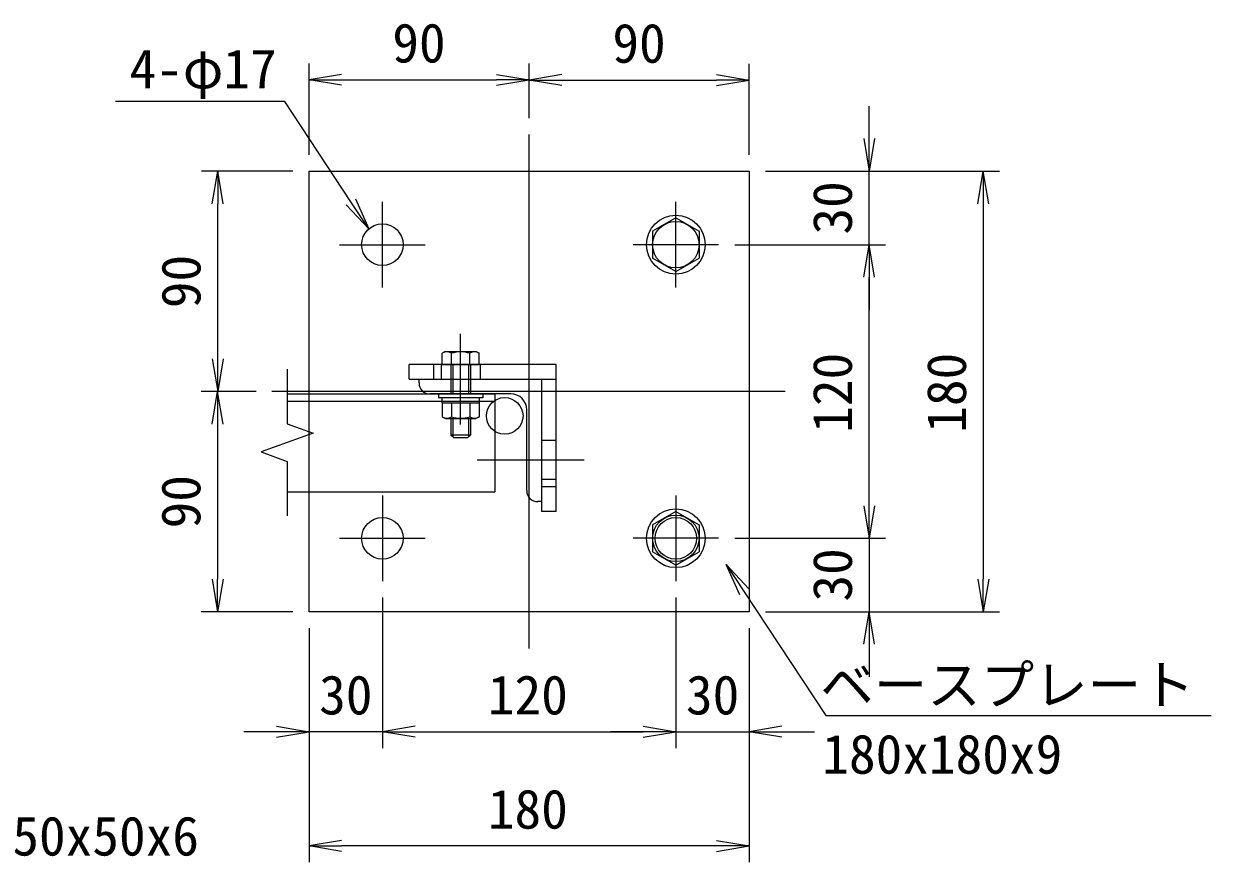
# Model space of a CAD drawing. Units: millimetres, scale not verified, with parts at other scales. Extents: x -4200 to 4200, y -2970 to 2970.
# Drawn here: x -109 to 1348, y -1323 to -295 of the extents above; entities that cross this region are included whole.
import ezdxf
from ezdxf.enums import TextEntityAlignment as Align

# ---------------------------------------------------------------- set-up
doc = ezdxf.new("R2010")
doc.units = ezdxf.units.MM
doc.header["$LTSCALE"] = 20
doc.linetypes.add('DASHED', pattern=[7.5, 6, -1.5])
doc.linetypes.add('USER1', pattern=[50.8, 31.75, -6.35, 6.35, -6.35])
for name, color, linetype, lineweight in [('0-0_D-STR1', 1, 'Continuous', 18), ('0-1_D-BMK', 2, 'USER1', 13), ('0-2_D-STR-DIM', 7, 'Continuous', 9), ('0-3_D-STR3', 3, 'Continuous', 13), ('0-5_0', 7, 'Continuous', 9), ('0-7_D-STR-TXT', 7, 'Continuous', 9), ('0-C_vp-waku', 59, 'Continuous', 18)]:
    doc.layers.add(name, color=color, linetype=linetype, lineweight=lineweight)
doc.styles.add('ＭＳ ゴシック', font='')
doc.styles.get('ＭＳ ゴシック').set_extended_font_data('MS Gothic')

# ---------------------------------------------------------------- blocks, each defined once
blk = doc.blocks.new('_Open')
at = {"layer": '0-5_0'}
blk.add_line((-20, 3.33), (0, 0), dxfattribs=at)
blk.add_lwpolyline([(-20, -3.33), (0, 0), (-20, 0)], dxfattribs=at)
blk = doc.blocks.new('MLeader4')
at = {"layer": '0-7_D-STR-TXT'}
blk.add_line((298.2, -509.9), (314.63, -546.97), dxfattribs=at)
for points in [[(292.63, -513.57), (211.75, -390.78), (11.2, -390.78), (4, -390.78)], [(287.06, -517.24), (314.63, -546.97), (292.63, -513.57)]]:
    blk.add_lwpolyline(points, dxfattribs=at)
blk = doc.blocks.new('MLeader5')
at = {"layer": '0-7_D-STR-TXT'}
blk.add_line((769.72, -995.36), (753.27, -958.29), dxfattribs=at)
for points in [[(780.85, -988.02), (753.27, -958.29), (775.29, -991.69)], [(775.29, -991.69), (875.21, -1143.27), (1341.03, -1143.27), (1348.23, -1143.27)]]:
    blk.add_lwpolyline(points, dxfattribs=at)

msp = doc.modelspace()

# ---------------------------------------------------------------- linework, layer by layer
at = {"layer": '0-0_D-STR1'}
for p, q in [((376.37, -735.71), (376.37, -731.21)), ((488.87, -749.21), (389.87, -749.21)), ((508.37, -867.71), (508.37, -768.71)), ((526.37, -881.21), (521.87, -881.21))]:
    msp.add_line(p, q, dxfattribs=at)
msp.add_lwpolyline([(376.37, -731.21), (526.37, -731.21), (526.37, -881.21)], dxfattribs=at)
for centre, radius, start, end in [((389.87, -735.71), 13.5, 180, 270), ((488.87, -768.71), 19.5, 360, 90), ((521.87, -867.71), 13.5, 180, 270)]:
    msp.add_arc(centre, radius, start, end, dxfattribs=at)
at = {"layer": '0-1_D-BMK'}
for p, q in [((511.37, -1061.21), (511.37, -431.21)), ((331.37, -618.71), (331.37, -513.71)), ((691.37, -618.71), (691.37, -513.71)), ((278.87, -566.21), (383.87, -566.21)), ((743.87, -566.21), (638.87, -566.21)), ((427.37, -786.71), (427.37, -675.71)), ((825.66, -746.21), (195.66, -746.21)), ((447.66, -830.21), (578.87, -830.21)), ((331.37, -873.71), (331.37, -978.71)), ((691.37, -873.71), (691.37, -978.71)), ((278.87, -926.21), (383.87, -926.21)), ((743.87, -926.21), (638.87, -926.21))]:
    msp.add_line(p, q, dxfattribs=at)
at = {"layer": '0-2_D-STR-DIM'}
for p, q in [((241.37, -456.21), (241.37, -344.04)), ((511.37, -411.21), (511.37, -344.04)), ((511.37, -411.21), (511.37, -344.34)), ((781.37, -456.21), (781.37, -344.34)), ((281.37, -364.04), (471.37, -364.04)), ((551.37, -364.34), (741.37, -364.34)), ((928.55, -436.21), (928.55, -396.21)), ((221.37, -476.21), (109.35, -476.21)), ((801.37, -476.21), (1088.55, -476.21)), ((801.37, -476.21), (948.55, -476.21)), ((928.55, -566.21), (928.55, -476.21)), ((129.35, -706.21), (129.35, -516.21)), ((1068.55, -516.21), (1068.55, -976.21)), ((763.87, -566.21), (948.55, -566.21)), ((763.87, -566.21), (948.55, -566.21)), ((928.55, -886.21), (928.55, -606.21)), ((928.55, -606.21), (928.55, -646.21)), ((176.37, -746.21), (109.2, -746.21)), ((176.37, -746.21), (109.35, -746.21)), ((129.2, -786.21), (129.2, -976.21)), ((928.55, -886.21), (928.55, -846.21)), ((763.87, -926.21), (948.55, -926.21)), ((763.87, -926.21), (948.55, -926.21)), ((928.55, -926.21), (928.55, -1016.21)), ((331.37, -998.71), (331.37, -1183.38)), ((331.37, -998.71), (331.37, -1183.38)), ((691.37, -998.71), (691.37, -1183.38)), ((691.37, -998.71), (691.37, -1183.38)), ((221.37, -1016.21), (109.2, -1016.21)), ((801.37, -1016.21), (1088.55, -1016.21)), ((801.37, -1016.21), (948.55, -1016.21)), ((241.37, -1036.21), (241.37, -1323.38)), ((241.37, -1036.21), (241.37, -1183.38)), ((781.37, -1036.21), (781.37, -1323.38)), ((781.37, -1036.21), (781.37, -1183.38)), ((928.55, -1056.21), (928.55, -1096.21)), ((201.37, -1163.38), (161.37, -1163.38)), ((331.37, -1163.38), (241.37, -1163.38)), ((371.37, -1163.38), (651.37, -1163.38)), ((371.37, -1163.38), (411.37, -1163.38)), ((651.37, -1163.38), (611.37, -1163.38)), ((691.37, -1163.38), (781.37, -1163.38)), ((821.37, -1163.38), (861.37, -1163.38)), ((741.37, -1303.38), (281.37, -1303.38))]:
    msp.add_line(p, q, dxfattribs=at)
at = {"layer": '0-3_D-STR3'}
for p, q in [((691.37, -533.36), (662.87, -549.7)), ((691.37, -533.36), (719.87, -549.7)), ((662.87, -549.7), (662.87, -582.72)), ((719.87, -549.7), (719.87, -582.72)), ((691.37, -599.06), (662.87, -582.72)), ((691.37, -599.06), (719.87, -582.72)), ((408.47, -697.31), (404.86, -699.4)), ((408.47, -697.31), (446.27, -697.31)), ((446.27, -697.31), (449.89, -699.4)), ((364.37, -731.21), (364.37, -713.21)), ((544.37, -713.21), (364.37, -713.21)), ((394.37, -731.21), (394.37, -713.21)), ((404.86, -713.21), (404.86, -699.4)), ((404.86, -713.21), (449.89, -713.21)), ((415.37, -713.21), (415.37, -749.21)), ((416.12, -713.21), (416.12, -699.4)), ((417.62, -713.21), (417.62, -749.21)), ((437.12, -713.21), (437.12, -749.21)), ((438.63, -713.21), (438.63, -699.4)), ((439.37, -713.21), (439.37, -749.21)), ((449.89, -713.21), (449.89, -699.4)), ((544.37, -893.21), (544.37, -713.21)), ((364.37, -731.21), (544.37, -731.21)), ((526.37, -731.21), (526.37, -893.21)), ((454.37, -754.01), (400.37, -754.01)), ((454.37, -749.21), (454.37, -754.01)), ((404.86, -760.01), (449.89, -760.01)), ((416.12, -760.01), (416.12, -777.34)), ((438.63, -760.01), (438.63, -777.34)), ((408.62, -779.51), (446.12, -779.51)), ((415.37, -779.51), (415.37, -799.61)), ((417.62, -779.51), (417.62, -801.86)), ((437.12, -779.51), (437.12, -801.86)), ((439.37, -779.51), (439.37, -799.61)), ((415.37, -799.61), (418.97, -803.21)), ((439.37, -799.61), (415.37, -799.61)), ((439.37, -799.61), (435.77, -803.21)), ((435.77, -803.21), (418.97, -803.21)), ((544.37, -863.21), (526.37, -863.21)), ((544.37, -893.21), (526.37, -893.21)), ((691.37, -893.36), (662.87, -909.7)), ((691.37, -893.36), (719.87, -909.7)), ((662.87, -909.7), (662.87, -942.72)), ((719.87, -909.7), (719.87, -942.72)), ((691.37, -959.06), (662.87, -942.72)), ((691.37, -959.06), (719.87, -942.72))]:
    msp.add_line(p, q, dxfattribs=at)
at = {"layer": '0-3_D-STR3', "linetype": 'DASHED'}
for p, q in [((403.37, -713.21), (403.37, -731.21)), ((451.37, -713.21), (451.37, -731.21)), ((544.37, -806.21), (526.37, -806.21)), ((544.37, -854.21), (526.37, -854.21))]:
    msp.add_line(p, q, dxfattribs=at)
at = {"layer": '0-3_D-STR3'}
for points in [[(241.37, -1016.21), (241.37, -476.21), (781.37, -476.21), (781.37, -1016.21)], [(450.47, -760.01), (450.47, -754.01), (404.27, -754.01), (404.27, -760.01)]]:
    msp.add_lwpolyline(points, close=True, dxfattribs=at)
for points in [[(454.37, -749.21), (400.37, -749.21), (400.37, -754.01)], [(404.86, -760.01), (404.86, -777.34), (408.62, -779.51)], [(449.89, -760.01), (449.89, -777.34), (446.12, -779.51)]]:
    msp.add_lwpolyline(points, dxfattribs=at)
for centre, radius in [((691.37, -566.21), 36), ((691.37, -566.21), 28.5), ((331.37, -566.21), 25.5), ((481.37, -776.21), 22.5), ((331.37, -926.21), 25.5), ((691.37, -926.21), 36), ((691.37, -926.21), 28.5), ((691.37, -926.21), 25.5)]:
    msp.add_circle(centre, radius, dxfattribs=at)
for centre, radius, start, end in [((410.49, -707.62), 9.97, 55.61585, 124.38415), ((427.37, -734.91), 37.26, 72.4121, 107.5879), ((444.26, -707.62), 9.97, 55.61585, 124.38415), ((410.49, -769.11), 9.97, 235.61585, 304.38416), ((427.37, -741.82), 37.26, 252.4121, 287.5879), ((444.26, -769.11), 9.97, 235.61586, 304.38414)]:
    msp.add_arc(centre, radius, start, end, dxfattribs=at)
at = {"layer": '0-C_vp-waku'}
for p, q in [((214.54, -718.82), (214.54, -785.73)), ((214.54, -749.21), (469.37, -749.21)), ((469.37, -749.21), (469.37, -869.21)), ((214.54, -758.21), (469.37, -758.21)), ((182.82, -820.36), (214.54, -831.9)), ((214.54, -831.91), (214.54, -898.82)), ((214.54, -869.21), (469.37, -869.21))]:
    msp.add_line(p, q, dxfattribs=at)
msp.add_lwpolyline([(214.54, -785.73), (246.25, -797.28), (182.82, -820.36)], dxfattribs=at)

# ---------------------------------------------------------------- block references
at = {"layer": '0-2_D-STR-DIM', "xscale": 2, "yscale": 2}
for p, rotation in [((241.37, -364.04), 180), ((511.37, -364.34), 180), ((928.55, -476.21), 270), ((129.35, -476.21), 90), ((1068.55, -476.21), 90), ((928.55, -566.21), 90), ((928.55, -566.21), 90), ((129.35, -746.21), 270), ((129.2, -746.21), 90), ((928.55, -926.21), 270), ((928.55, -926.21), 270), ((129.2, -1016.21), 270), ((1068.55, -1016.21), 270), ((928.55, -1016.21), 90), ((331.37, -1163.38), 180), ((331.37, -1163.38), 180), ((781.37, -1163.38), 180), ((241.37, -1303.38), 180)]:
    msp.add_blockref('_Open', p, dxfattribs=dict(at, rotation=rotation))
for p in [(511.37, -364.04), (781.37, -364.34), (241.37, -1163.38), (691.37, -1163.38), (691.37, -1163.38), (781.37, -1303.38)]:
    msp.add_blockref('_Open', p, dxfattribs=at)
at = {"layer": '0-7_D-STR-TXT'}
for name in ['MLeader4', 'MLeader5']:
    msp.add_blockref(name, (0, 0), dxfattribs=at)

# ---------------------------------------------------------------- texts
at = {"layer": '0-2_D-STR-DIM', "style": 'ＭＳ ゴシック'}
for s, p in [('90', (343.5, -357.29)), ('90', (613.5, -357.6)), ('30', (253.75, -1156.63)), ('120', (460.72, -1156.63)), ('30', (703.75, -1156.63)), ('180', (460.72, -1296.63))]:
    msp.add_text(s, height=48.09, dxfattribs=at).set_placement(p, align=Align.BOTTOM_LEFT)
for s, p in [('30', (921.8, -553.83)), ('90', (122.61, -644.08)), ('120', (921.8, -796.86)), ('180', (1061.8, -796.86)), ('90', (122.45, -914.08)), ('30', (921.8, -1003.83))]:
    msp.add_text(s, height=48.09, rotation=90, dxfattribs=at).set_placement(p, align=Align.BOTTOM_LEFT)
at = {"layer": '0-7_D-STR-TXT', "style": 'ＭＳ ゴシック'}
for s, p in [('4-φ17', (21.1, -389)), ('ベースプレート', (868.57, -1144.37)), ('180x180x9 ', (871.03, -1229.26)), ('端柱 L50x50x6', (-319.3, -1329.62))]:
    msp.add_text(s, height=48.09, dxfattribs=at).set_placement(p, align=Align.BOTTOM_LEFT)

doc.saveas('drawing.dxf')
